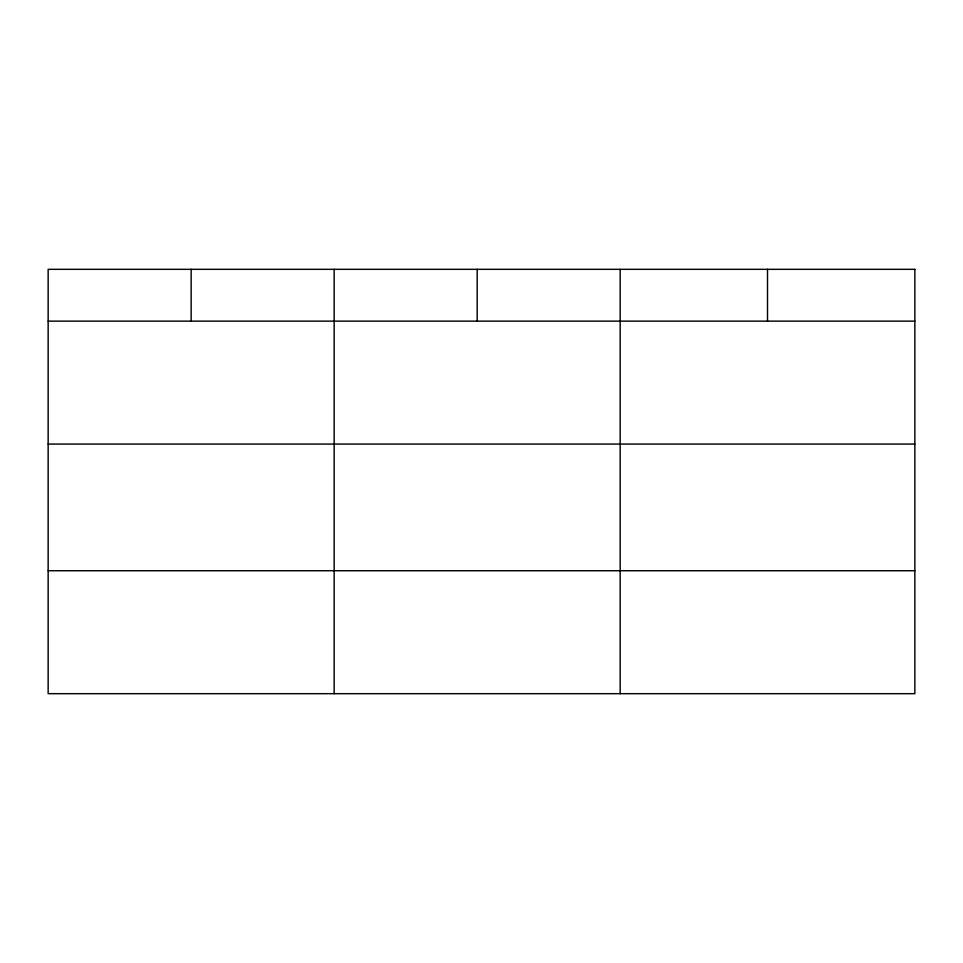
<?xml version="1.0" encoding="UTF-8"?>
<svg xmlns="http://www.w3.org/2000/svg" width="963" height="963" viewBox="0 0 963 963"><rect width="100%" height="100%" fill="white"/><g stroke="black" fill="none" stroke-linecap="round" stroke-linejoin="round"><path stroke-width="1.44" d="M48.15 321.136L914.85 321.136M48.15 444.075L914.85 444.075M48.15 570.734L914.85 570.734M767.511 269.327L767.511 321.136M620.172 269.327L620.172 693.673M477.166 269.327L477.166 321.136M334.161 269.327L334.161 693.673M191.156 269.327L191.156 321.136M914.85 269.327L48.15 269.327L48.15 693.673L914.85 693.673L914.85 269.327"/></g></svg>
